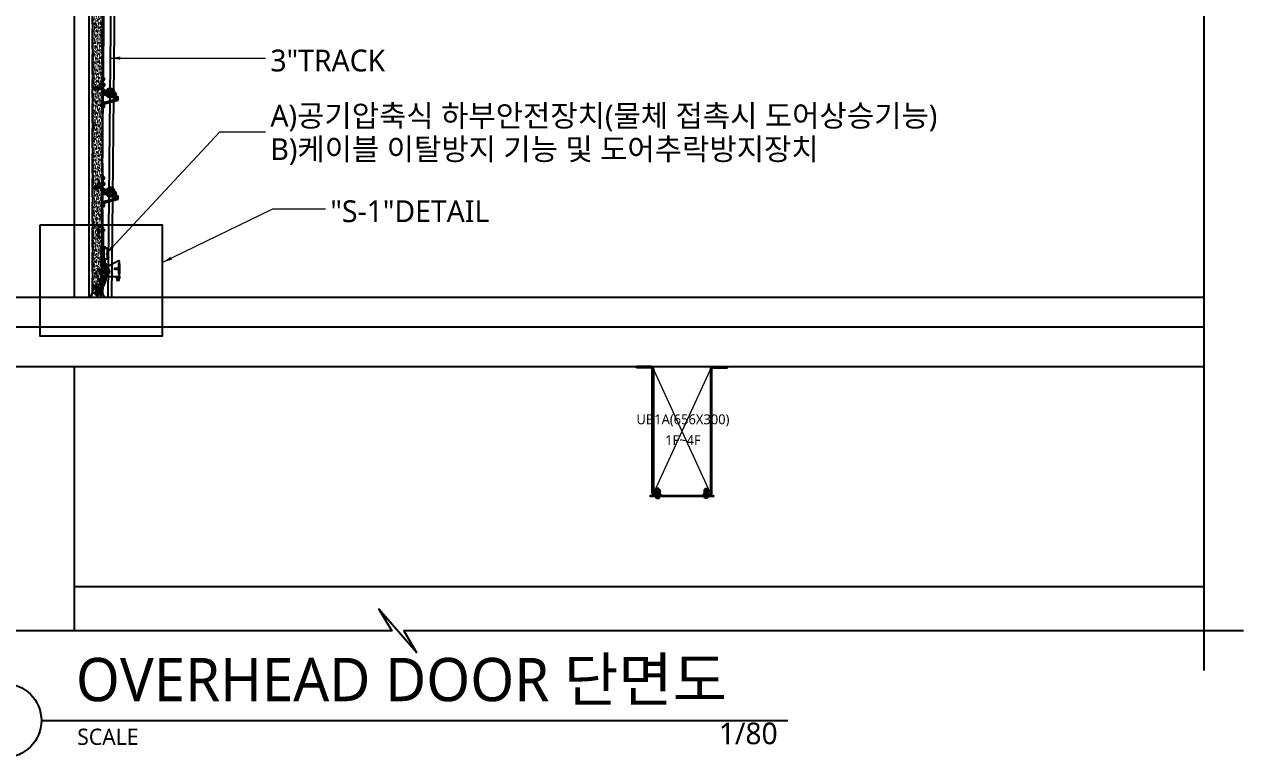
# Model space of a CAD drawing. Header units: millimetres. Extents: x 909 to 159266, y 137 to 21462.
# Drawn here: x 129064 to 135214, y 8173 to 11873 of the extents above; entities that cross this region are included whole.
import ezdxf
from ezdxf.enums import TextEntityAlignment as Align

# ---------------------------------------------------------------- set-up
doc = ezdxf.new("R2010")
doc.units = ezdxf.units.MM
doc.header["$LTSCALE"] = 50
doc.header["$MEASUREMENT"] = 0
for name, pattern in [('HIDDEN', [2, 1, -1]), ('HIDDEN2', [0.1875, 0.125, -0.0625]), ('주단면도-1$0$주단면도-1$0$STD_CENTER', [66, 60, -2, 2, -2])]:
    doc.linetypes.add(name, pattern=pattern)
for name, color, linetype in [('1212', 7, 'Continuous'), ('OHD Frame', 2, 'Continuous'), ('OHD Panel', 5, 'Continuous'), ('OHD Track', 4, 'Continuous'), ('건축120130$0$MARK', 3, 'Continuous'), ('주단면도-1$0$주단면도-1$0$A-FIN-TYP1', 6, 'Continuous'), ('주단면도-1$0$주단면도-1$0$A-ST-AXIS-CEN', 252, '주단면도-1$0$주단면도-1$0$STD_CENTER'), ('주단면도-1$0$주단면도-1$0$A-ST-CONC', 2, 'Continuous')]:
    doc.layers.add(name, color=color, linetype=linetype)
for name, color, linetype, lineweight in [('건축120130$0$TEX', 3, 'Continuous', 15), ('주단면도-1$0$A-CLXM-STL1', 3, 'Continuous', 25), ('주단면도-1$0$A-ELEV-LIN2', 7, 'Continuous', 25)]:
    doc.layers.add(name, color=color, linetype=linetype, lineweight=lineweight)
doc.layers.add('주단면도-1$0$A-XXXX-NPLT', color=144, linetype='Continuous', lineweight=15, plot=False)
doc.styles.get("Standard").update_dxf_attribs({"font": 'NanumGothicBold.ttf'})
doc.styles.add('울릉도M', font='NanumGothic.ttf')
doc.styles.add('주단면도-1$0$맑은고딕', font='')
doc.styles.get('주단면도-1$0$맑은고딕').set_extended_font_data('Malgun Gothic')
doc.dimstyles.new('ISO-25', dxfattribs={"dimtxt": 2.5, "dimasz": 2.5, "dimexe": 1.25, "dimexo": 0.625, "dimtad": 1, "dimtxsty": 'Standard', "dimcen": 2.5, "dimadec": 0, "dimazin": 0, "dimtfac": 1, "dimtmove": 0, "dimatfit": 3, "dimfxl": 1, "dimarcsym": 0})

# ---------------------------------------------------------------- blocks, each defined once
blk = doc.blocks.new('주단면도-1$0$G$C874A99BA')
at = {"layer": '주단면도-1$0$A-CLXM-STL1'}
for p, q in [((77.5, 663.2), (3, 663.2)), ((3, 657.2), (3, 663.2)), ((77.5, 657.2), (3, 657.2)), ((83, 24.7), (83, 651.7)), ((89, 651.7), (89, 24.7)), ((377, 651.7), (377, 24.7)), ((383, 24.7), (383, 651.7)), ((388.6, 663.2), (463, 663.2)), ((388.6, 657.2), (463, 657.2)), ((463, 657.2), (463, 663.2)), ((73, 13.2), (393, 13.2)), ((73, 7.2), (73, 13.2)), ((393, 7.2), (73, 7.2)), ((94.6, 19.2), (126.7, 19.2)), ((94.6, 13.2), (126.7, 13.2)), ((126.7, 19.2), (126.7, 13.2)), ((371.5, 19.2), (339.4, 19.2)), ((339.4, 19.2), (339.4, 13.2)), ((371.5, 13.2), (339.4, 13.2)), ((393, 7.2), (393, 13.2))]:
    blk.add_line(p, q, dxfattribs=at)
at = {"layer": '주단면도-1$0$A-CLXM-STL1', "color": 252}
for p, q in [((121.7, 21.6), (99.5, 21.6)), ((99.5, 19.2), (99.5, 21.6)), ((100.1, 7.2), (105.3, 0)), ((100.4, 21.6), (100.4, 43.8)), ((100.4, 43.8), (120.9, 43.8)), ((120.9, 32.7), (100.4, 32.7)), ((116.2, 48), (105.1, 48)), ((105.1, 43.8), (105.1, 48)), ((108, 0), (105.3, 7.2)), ((105.3, 0), (115.9, 0)), ((105.5, 43.8), (105.5, 21.6)), ((113.3, 0), (115.9, 7.2)), ((115.7, 43.8), (115.7, 21.6)), ((115.9, 0), (121.2, 7.2)), ((116.2, 43.8), (116.2, 48)), ((120.9, 43.8), (120.9, 21.6)), ((121.7, 19.3), (121.7, 21.6)), ((344.4, 21.6), (366.5, 21.6)), ((344.4, 19.3), (344.4, 21.6)), ((350.2, 0), (344.9, 7.2)), ((345.2, 43.8), (345.2, 21.6)), ((365.7, 43.8), (345.2, 43.8)), ((345.2, 32.7), (365.7, 32.7)), ((349.9, 48), (361, 48)), ((349.9, 43.8), (349.9, 48)), ((352.8, 0), (350.2, 7.2)), ((360.7, 0), (350.2, 0)), ((350.3, 43.8), (350.3, 21.6)), ((358.1, 0), (360.7, 7.2)), ((360.6, 43.8), (360.6, 21.6)), ((366, 7.2), (360.7, 0)), ((361, 43.8), (361, 48)), ((365.7, 21.6), (365.7, 43.8)), ((366.5, 19.2), (366.5, 21.6))]:
    blk.add_line(p, q, dxfattribs=at)
at = {"layer": '주단면도-1$0$A-CLXM-STL1'}
for centre, radius, start, end in [((77.5, 651.7), 11.5, 0, 90), ((77.5, 651.7), 5.54, 0, 90), ((388.6, 651.7), 11.5, 90, 180), ((388.6, 651.7), 5.54, 90, 180), ((94.6, 24.7), 11.5, 180, 270), ((94.6, 24.7), 5.54, 180, 270), ((371.5, 24.7), 5.54, 270, 0), ((371.5, 24.7), 11.5, 270, 0)]:
    blk.add_arc(centre, radius, start, end, dxfattribs=at)
at = {"layer": '주단면도-1$0$A-XXXX-NPLT'}
for p, q in [((83, 663.2), (383, 7.2)), ((83, 7.2), (383, 663.2))]:
    blk.add_line(p, q, dxfattribs=at)
blk.add_lwpolyline([(83, 7.2), (383, 7.2), (383, 663.2), (83, 663.2)], close=True, dxfattribs=at)
at = {"layer": '주단면도-1$0$A-XXXX-NPLT', "style": '주단면도-1$0$맑은고딕'}
for s, p in [('UB1A(656X300)', (237.8, 392.1)), ('1F~4F', (237.8, 292.1))]:
    blk.add_text(s, height=50, dxfattribs=at).set_placement(p, align=Align.MIDDLE)
blk = doc.blocks.new('A$C1B0F701D')
at = {"layer": 'OHD Panel'}
for p, q in [((0, 457.1), (0, 498.5)), ((0.5, 457.1), (0.5, 498.5)), ((2.5, 501), (9.5, 501)), ((9.5, 501), (2.5, 501)), ((2.5, 500.5), (9.5, 500.5)), ((11.5, 498.5), (11.5, 496)), ((11.5, 495), (11.5, 498.5)), ((12, 498.5), (12, 496)), ((12, 495), (12, 498.5)), ((16.5, 494), (13, 494)), ((13, 493.5), (16.5, 493.5)), ((16.5, 493.5), (16.5, 494)), ((1.8, 452.9), (0.3, 456)), ((2.2, 453.1), (0.7, 456.2)), ((2, 431), (2, 452)), ((2.5, 431), (2.5, 452)), ((0, 330.1), (0, 425.9)), ((0.3, 427), (1.8, 430.1)), ((0.5, 330.1), (0.5, 425.9)), ((0.7, 426.8), (2.2, 429.9)), ((1.8, 325.9), (0.3, 329)), ((2.2, 326.1), (0.7, 329.2)), ((2, 304), (2, 325)), ((2.5, 304), (2.5, 325)), ((0, 298.9), (0, 203.1)), ((0.3, 300), (1.8, 303.1)), ((0.5, 203.1), (0.5, 298.9)), ((0.7, 299.8), (2.2, 302.9)), ((1.8, 198.9), (0.3, 202)), ((2.2, 199.1), (0.7, 202.2)), ((2, 177), (2, 198)), ((2.5, 177), (2.5, 198)), ((0, 171.9), (0, 76.1)), ((0.3, 173), (1.8, 176.1)), ((0.5, 76.1), (0.5, 171.9)), ((0.7, 172.8), (2.2, 175.9)), ((1.8, 71.9), (0.3, 75)), ((2.2, 72.1), (0.7, 75.2)), ((2, 50), (2, 71)), ((2.5, 50), (2.5, 71)), ((0, 3.5), (0, 44.9)), ((0.3, 46), (1.8, 49.1)), ((0.5, 3.5), (0.5, 44.9)), ((0.7, 45.8), (2.2, 48.9)), ((9.5, 1.5), (2.5, 1.5)), ((9.5, 1), (2.5, 1)), ((11.5, 7), (11.5, 3.5)), ((12, 7), (12, 3.5)), ((13, 8.5), (16.5, 8.5)), ((16.5, 8), (13, 8)), ((16.5, 8.5), (16.5, 8))]:
    blk.add_line(p, q, dxfattribs=at)
for centre, radius, start, end in [((2.5, 498.5), 2.5, 90, 180), ((2.5, 498.5), 2, 90, 180), ((9.5, 498.5), 2.5, 0, 90), ((9.5, 498.5), 2, 0, 90), ((13, 495), 1.5, 180, 270), ((13, 495), 1, 180, 270), ((2.5, 457.1), 2.5, 180, 206.56505), ((2.5, 457.1), 2, 180, 206.56505), ((0, 452), 2, 0, 26.56505), ((0, 431), 2, 333.43495, 0), ((0, 452), 2.5, 0, 26.56505), ((0, 431), 2.5, 333.43495, 0), ((2.5, 425.9), 2.5, 153.43495, 180), ((2.5, 425.9), 2, 153.43495, 180), ((2.5, 330.1), 2.5, 180, 206.56505), ((2.5, 330.1), 2, 180, 206.56505), ((0, 325), 2, 0, 26.56505), ((0, 325), 2.5, 0, 26.56505), ((2.5, 298.9), 2.5, 153.43495, 180), ((2.5, 298.9), 2, 153.43495, 180), ((0, 304), 2, 333.43495, 0), ((0, 304), 2.5, 333.43495, 0), ((2.5, 203.1), 2.5, 180, 206.56505), ((2.5, 203.1), 2, 180, 206.56505), ((0, 198), 2, 0, 26.56505), ((0, 198), 2.5, 0, 26.56505), ((2.5, 171.9), 2.5, 153.43495, 180), ((2.5, 171.9), 2, 153.43495, 180), ((0, 177), 2, 333.43495, 0), ((0, 177), 2.5, 333.43495, 0), ((2.5, 76.1), 2.5, 180, 206.56505), ((2.5, 76.1), 2, 180, 206.56505), ((0, 71), 2, 0, 26.56505), ((0, 71), 2.5, 0, 26.56505), ((2.5, 44.9), 2.5, 153.43495, 180), ((2.5, 3.5), 2.5, 180, 270), ((2.5, 44.9), 2, 153.43495, 180), ((2.5, 3.5), 2, 180, 270), ((0, 50), 2, 333.43495, 0), ((0, 50), 2.5, 333.43495, 0), ((9.5, 3.5), 2.5, 270, 0), ((9.5, 3.5), 2, 270, 0), ((13, 7), 1.5, 90, 180), ((13, 7), 1, 90, 180)]:
    blk.add_arc(centre, radius, start, end, dxfattribs=at)
blk = doc.blocks.new('A$C2BEC2C56')
h = blk.add_hatch(color=256)
h.dxf.hatch_style = 1
h.paths.add_polyline_path([(27, 477.5), (28, 477.5), (28, 517.5), (27, 517.5)])
h = blk.add_hatch(color=256)
h.dxf.hatch_style = 1
h.paths.add_polyline_path([(27, 22.5), (28, 22.5), (28, 62.5), (27, 62.5)])
for p, q in [((27, 517.5), (27, 477.5)), ((28, 517.5), (27, 517.5)), ((28, 477.5), (28, 517.5)), ((27, 477.5), (28, 477.5)), ((27, 62.5), (27, 22.5)), ((27, 22.5), (28, 22.5))]:
    blk.add_line(p, q)
at = {"layer": 'OHD Panel'}
for p, q in [((0, 494), (3.5, 494)), ((0, 493.5), (0, 494)), ((0, 493.5), (3.5, 493.5)), ((4.5, 495), (4.5, 499.5)), ((5, 495), (5, 499.5)), ((6, 501), (12.5, 501)), ((6, 500.5), (12.5, 500.5)), ((13.5, 501.9), (15.2, 517.8)), ((14, 501.8), (15.6, 517.7)), ((17.6, 520), (26, 520)), ((17.6, 519.5), (26, 519.5)), ((28, 517.5), (28, 419.6)), ((28.5, 517.5), (28.5, 419.6)), ((26, 414.5), (26, 393.5)), ((27.8, 418.7), (26.3, 415.6)), ((26.3, 392.4), (27.8, 389.3)), ((26.5, 414.5), (26.5, 393.5)), ((28.2, 418.5), (26.7, 415.4)), ((26.7, 392.6), (28.2, 389.5)), ((28, 388.4), (28, 285.6)), ((28.5, 388.4), (28.5, 285.6)), ((26, 280.5), (26, 259.5)), ((27.8, 284.7), (26.3, 281.6)), ((26.3, 258.4), (27.8, 255.3)), ((26.5, 280.5), (26.5, 259.5)), ((28.2, 284.5), (26.7, 281.4)), ((26.7, 258.6), (28.2, 255.5)), ((28, 254.4), (28, 151.6)), ((28.5, 254.4), (28.5, 151.6)), ((26, 146.5), (26, 125.5)), ((27.8, 150.7), (26.3, 147.6)), ((26.3, 124.4), (27.8, 121.3)), ((26.5, 146.5), (26.5, 125.5)), ((28.2, 150.5), (26.7, 147.4)), ((26.7, 124.6), (28.2, 121.5)), ((28, 62.5), (27, 62.5)), ((28, 120.4), (28, 22.5)), ((28, 22.5), (28, 62.5)), ((28.5, 120.4), (28.5, 22.5)), ((3.5, 8.5), (0, 8.5)), ((0, 8.5), (0, 8)), ((3.5, 8), (0, 8)), ((4.5, 3.5), (4.5, 7)), ((5, 3.5), (5, 7)), ((9.3, 1.5), (7, 1.5)), ((9.3, 1), (7, 1)), ((12.9, 18.3), (11.3, 3.3)), ((13.4, 18.2), (11.8, 3.2)), ((26, 20.5), (15.4, 20.5)), ((26, 20), (15.4, 20))]:
    blk.add_line(p, q, dxfattribs=at)
for centre, radius, start, end in [((3.5, 495), 1, 270, 0), ((3.5, 495), 1.5, 270, 0), ((6, 499.5), 1.5, 90, 180), ((6, 499.5), 1, 90, 180), ((12.5, 502), 1, 270, 353.99099), ((12.5, 502), 1.5, 270, 353.99099), ((17.6, 517.5), 2.5, 90, 173.99099), ((17.6, 517.5), 2, 90, 173.99099), ((26, 517.5), 2.5, 0, 90), ((26, 517.5), 2, 0, 90), ((28.5, 414.5), 2.5, 153.43495, 180), ((28.5, 393.5), 2.5, 180, 206.56505), ((28.5, 414.5), 2, 153.43495, 180), ((28.5, 393.5), 2, 180, 206.56505), ((26, 419.6), 2, 333.43495, 0), ((26, 388.4), 2, 0, 26.56505), ((26, 419.6), 2.5, 333.43495, 0), ((26, 388.4), 2.5, 0, 26.56505), ((28.5, 280.5), 2.5, 153.43495, 180), ((28.5, 259.5), 2.5, 180, 206.56505), ((28.5, 280.5), 2, 153.43495, 180), ((28.5, 259.5), 2, 180, 206.56505), ((26, 285.6), 2, 333.43495, 0), ((26, 254.4), 2, 0, 26.56505), ((26, 285.6), 2.5, 333.43495, 0), ((26, 254.4), 2.5, 0, 26.56505), ((28.5, 146.5), 2.5, 153.43495, 180), ((28.5, 125.5), 2.5, 180, 206.56505), ((28.5, 146.5), 2, 153.43495, 180), ((28.5, 125.5), 2, 180, 206.56505), ((26, 151.6), 2, 333.43495, 0), ((26, 151.6), 2.5, 333.43495, 0), ((26, 120.4), 2, 0, 26.56505), ((26, 120.4), 2.5, 0, 26.56505), ((3.5, 7), 1.5, 0, 90), ((3.5, 7), 1, 0, 90), ((7, 3.5), 2.5, 180, 270), ((7, 3.5), 2, 180, 270), ((9.3, 3.5), 2, 270, 353.99099), ((9.3, 3.5), 2.5, 270, 353.99099), ((15.4, 18), 2.5, 90, 173.99099), ((15.4, 18), 2, 90, 173.99099), ((26, 22.5), 2.5, 270, 0), ((26, 22.5), 2, 270, 0)]:
    blk.add_arc(centre, radius, start, end, dxfattribs=at)
blk = doc.blocks.new('판넬')
h = blk.add_hatch()
h.set_pattern_fill('AR-SAND', color=253, scale=0.3)
h.set_pattern_definition([(37.5, (2318087.768, -116208.134), (-0.4800094, 14.6823971), [0, -11.5824, 0, -12.954, 0, -12.3825]), (7.5, (2318087.768, -116208.134), (13.4856985, 21.504753), [0, -6.2484, 0, -10.4394, 0, -4.0005]), (327.5, (2318078.396, -116208.134), (23.7297711, 0.0431155), [0, -3.81, 0, -13.716, 0, -17.907]), (317.5, (2318078.396, -116208.134), (22.9066936, 6.6878797), [0, -1.905, 0, -8.9916, 0, -10.287])])
h.paths.add_polyline_path([(2376486.4, -61367, 0.116434), (2376486.6, -61366.1), (2376486.6, -61263.2, 0.116434), (2376486.4, -61262.3), (2376484.8, -61259.3, -0.116434), (2376484.6, -61258.2), (2376484.6, -61237.1, -0.116434), (2376484.8, -61236), (2376486.4, -61233, 0.116434), (2376486.6, -61232.1), (2376486.6, -61129.2, 0.116434), (2376486.4, -61128.3), (2376484.8, -61125.3, -0.116434), (2376484.6, -61124.2), (2376484.6, -61103.1, -0.116434), (2376484.8, -61102), (2376486.4, -61099, 0.116434), (2376486.6, -61098.1), (2376486.6, -61040.1), (2376485.6, -61040.1), (2376485.6, -61000.1), (2376486.6, -61000.1, 0.414214), (2376484.6, -60998.1), (2376476.2, -60998.1, 0.383819), (2376474.2, -60999.9), (2376472.6, -61015.8, -0.383819), (2376471.1, -61017.1), (2376464.6, -61017.1, 0.414214), (2376463.6, -61018.1), (2376463.6, -61022.6, -0.414214), (2376462.1, -61024.1), (2376458.6, -61024.1), (2376458.6, -61023.6), (2376453.6, -61023.6), (2376453.6, -61024.1), (2376450.1, -61024.1, -0.414214), (2376448.6, -61022.6), (2376448.6, -61019.1, 0.414214), (2376446.6, -61017.1), (2376439.6, -61017.1, 0.414214), (2376437.6, -61019.1), (2376437.6, -61060.6, 0.116434), (2376437.8, -61061.5), (2376439.3, -61064.5, -0.116434), (2376439.6, -61065.6), (2376439.6, -61086.7, -0.116434), (2376439.3, -61087.8), (2376437.8, -61090.8, 0.116434), (2376437.6, -61091.7), (2376437.6, -61187.6, 0.116434), (2376437.8, -61188.5), (2376439.3, -61191.5, -0.116434), (2376439.6, -61192.6), (2376439.6, -61213.7, -0.116434), (2376439.3, -61214.8), (2376437.8, -61217.8, 0.116434), (2376437.6, -61218.7), (2376437.6, -61314.6, 0.116434), (2376437.8, -61315.5), (2376439.3, -61318.5, -0.116434), (2376439.6, -61319.6), (2376439.6, -61340.7, -0.116434), (2376439.3, -61341.8), (2376437.8, -61344.8, 0.116434), (2376437.6, -61345.7), (2376437.6, -61441.6, 0.116434), (2376437.8, -61442.5), (2376439.3, -61445.5, -0.116434), (2376439.6, -61446.6), (2376439.6, -61466.7, -0.116434), (2376439.3, -61467.8), (2376437.8, -61470.8, 0.116434), (2376437.6, -61471.7), (2376437.6, -61514.1, 0.414214), (2376439.6, -61516.1), (2376446.6, -61516.1, 0.414214), (2376448.6, -61514.1), (2376448.6, -61510.6, -0.414214), (2376450.1, -61509.1), (2376453.6, -61509.1), (2376453.6, -61509.6), (2376458.6, -61509.6), (2376458.6, -61509.1), (2376462.1, -61509.1, -0.414214), (2376463.6, -61510.6), (2376463.6, -61514.1, 0.414214), (2376465.6, -61516.1), (2376467.9, -61516.1, 0.383819), (2376469.9, -61514.4), (2376471.5, -61499.4, -0.383819), (2376474, -61497.1), (2376484.6, -61497.1, 0.414214), (2376486.6, -61495.1), (2376485.6, -61495.1), (2376485.6, -61455.1), (2376486.6, -61455.1), (2376486.6, -61397.2, 0.116434), (2376486.4, -61396.3), (2376484.8, -61393.3, -0.116434), (2376484.6, -61392.2), (2376484.6, -61371.1, -0.116434), (2376484.8, -61370)])
h = blk.add_hatch(color=8)
h.dxf.hatch_style = 1
h.paths.add_polyline_path([(2376462.1, -61023.6, 0.414214), (2376463.1, -61022.6), (2376463.1, -61016.6, 0.137451), (2376449.1, -61016.6), (2376449.1, -61022.6, 0.414214), (2376450.1, -61023.6)])
h.paths.add_polyline_path([(2376456.5, -61022.1), (2376456.5, -61020.1), (2376461.5, -61020.1), (2376461.5, -61022.1)], flags=16)
h.paths.add_polyline_path([(2376455.5, -61022.1), (2376450.5, -61022.1), (2376450.5, -61020.1), (2376455.5, -61020.1)], flags=16)
h.paths.add_polyline_path([(2376450.5, -61019.1), (2376450.5, -61017.8, -0.053895), (2376456.1, -61017.1, -0.052042), (2376461.5, -61017.8), (2376461.5, -61019.1)], flags=16)
h = blk.add_hatch(color=8)
h.dxf.hatch_style = 1
h.paths.add_polyline_path([(2376463.1, -61516.7), (2376463.1, -61510.6, 0.414214), (2376462.1, -61509.6), (2376450.1, -61509.6, 0.414214), (2376449.1, -61510.6), (2376449.1, -61516.7, 0.137451)])
h.paths.add_polyline_path([(2376456.1, -61516.1, -0.053895), (2376450.5, -61515.5), (2376450.5, -61514.1), (2376461.5, -61514.1), (2376461.5, -61515.5, -0.052042)], flags=16)
h.paths.add_polyline_path([(2376456.5, -61513.1), (2376456.5, -61511.1), (2376461.5, -61511.1), (2376461.5, -61513.1)], flags=16)
h.paths.add_polyline_path([(2376455.5, -61513.1), (2376450.5, -61513.1), (2376450.5, -61511.1), (2376455.5, -61511.1)], flags=16)
for p, q in [((2376449.1, -61022.6), (2376449.1, -61016.6)), ((2376462.1, -61023.6), (2376450.1, -61023.6)), ((2376450.5, -61019.1), (2376450.5, -61017.8)), ((2376461.5, -61019.1), (2376450.5, -61019.1)), ((2376455.5, -61020.1), (2376450.5, -61020.1)), ((2376450.5, -61022.1), (2376450.5, -61020.1)), ((2376455.5, -61022.1), (2376450.5, -61022.1)), ((2376455.5, -61020.1), (2376455.5, -61022.1)), ((2376461.5, -61020.1), (2376456.5, -61020.1)), ((2376456.5, -61020.1), (2376456.5, -61022.1)), ((2376461.5, -61022.1), (2376456.5, -61022.1)), ((2376461.5, -61017.8), (2376461.5, -61019.1)), ((2376461.5, -61020.1), (2376461.5, -61022.1)), ((2376449.1, -61510.6), (2376449.1, -61516.7)), ((2376462.1, -61509.6), (2376450.1, -61509.6)), ((2376455.5, -61511.1), (2376450.5, -61511.1)), ((2376450.5, -61511.1), (2376450.5, -61513.1)), ((2376455.5, -61513.1), (2376450.5, -61513.1)), ((2376450.5, -61514.1), (2376450.5, -61515.5)), ((2376461.5, -61514.1), (2376450.5, -61514.1)), ((2376455.5, -61513.1), (2376455.5, -61511.1)), ((2376461.5, -61511.1), (2376456.5, -61511.1)), ((2376456.5, -61513.1), (2376456.5, -61511.1)), ((2376461.5, -61513.1), (2376456.5, -61513.1)), ((2376461.5, -61513.1), (2376461.5, -61511.1)), ((2376461.5, -61515.5), (2376461.5, -61514.1))]:
    blk.add_line(p, q)
at = {"color": 4}
for p, q in [((2376449.1, -61019.1), (2376449.1, -61019.6)), ((2376449.1, -61514.1), (2376449.1, -61513.6))]:
    blk.add_line(p, q, dxfattribs=at)
at = {"color": 0}
for p, q in [((2376463.1, -61022.6), (2376463.1, -61016.6)), ((2376463.1, -61510.6), (2376463.1, -61516.7))]:
    blk.add_line(p, q, dxfattribs=at)
for centre, radius, start, end in [((2376456.1, -61041.6), 25.9, 74.34732, 105.65268), ((2376450.1, -61022.6), 1, 180, 270), ((2376456.4, -61043.4), 26.2, 90.77945, 103.11937), ((2376455.7, -61043.4), 26.2, 77.31038, 89.22667), ((2376462.1, -61022.6), 1, 270, 0), ((2376450.1, -61510.6), 1, 90, 180), ((2376456.1, -61491.7), 25.9, 254.34732, 285.65268), ((2376456.4, -61489.9), 26.2, 256.88063, 269.22055), ((2376455.7, -61489.9), 26.2, 270.77333, 282.68962), ((2376462.1, -61510.6), 1, 0, 90)]:
    blk.add_arc(centre, radius, start, end)
at = {"color": 6}
for name, p in [('A$C2BEC2C56', (2376458.6, -61517.6)), ('A$C1B0F701D', (2376437.1, -61517.6))]:
    blk.add_blockref(name, p, dxfattribs=at)
blk = doc.blocks.new('도어추락방지장치 단면')
for p, q in [((119049.4, 7700.2), (119049.4, 7656.2)), ((119052.4, 7703.2), (119073.4, 7703.2)), ((119074.4, 7702.2), (119074.4, 7538.9)), ((119052.4, 7653.2), (119071.4, 7653.2)), ((119071.4, 7653.2), (119071.4, 7496.6)), ((119074.4, 7538.9), (119097.1, 7508.3)), ((119150.7, 7532.4), (119088.2, 7500.3)), ((119101.6, 7507.1), (119099.5, 7507.1)), ((119152.3, 7516.9), (119152.3, 7497.4)), ((119153.3, 7517.9), (119156.3, 7517.9)), ((119157.3, 7532.4), (119154.6, 7533.1)), ((119157.3, 7453.4), (119157.3, 7532.4)), ((119157.3, 7516.9), (119157.3, 7468.9)), ((119064, 7487.8), (119038.7, 7475.5)), ((119069.7, 7452.6), (119053.8, 7482.8)), ((119065.4, 7449), (119061.1, 7437.8)), ((119071.4, 7453.1), (119071.4, 7437.9)), ((119157.3, 7453.4), (119073.7, 7453.4)), ((119074.4, 7453.3), (119074.4, 7434.9)), ((119132.3, 7494.4), (119132.3, 7491.4)), ((119150.3, 7495.4), (119133.3, 7495.4)), ((119150.3, 7490.4), (119133.3, 7490.4)), ((119139.9, 7452.9), (119139.9, 7451.9)), ((119139.9, 7450.9), (119139.9, 7449.9)), ((119159.4, 7453.4), (119140.4, 7453.4)), ((119159.4, 7451.4), (119140.4, 7451.4)), ((119159.4, 7449.4), (119140.4, 7449.4)), ((119152.3, 7488.4), (119152.3, 7468.9)), ((119156.3, 7467.9), (119153.3, 7467.9)), ((119159.9, 7452.9), (119159.9, 7451.9)), ((119159.9, 7450.9), (119159.9, 7449.9)), ((119059.4, 7434.9), (119059.4, 7435.9)), ((119060.4, 7436.9), (119070.4, 7436.9)), ((119073.4, 7433.9), (119060.4, 7433.9)), ((119154.9, 7441.4), (119144.9, 7440.9)), ((119145.4, 7441.4), (119144.9, 7440.9)), ((119144.9, 7440.8), (119145.3, 7440.4)), ((119154.8, 7440.4), (119144.9, 7439.9)), ((119145.3, 7440.3), (119144.9, 7439.9)), ((119144.9, 7439.8), (119145.3, 7439.4)), ((119154.8, 7439.4), (119144.9, 7438.9)), ((119145.3, 7439.3), (119144.9, 7438.9)), ((119144.9, 7438.8), (119145.3, 7438.4)), ((119154.8, 7438.4), (119144.9, 7437.9)), ((119145.3, 7438.3), (119144.9, 7437.9)), ((119144.9, 7437.8), (119145.3, 7437.4)), ((119154.8, 7437.4), (119144.9, 7436.9)), ((119145.3, 7437.3), (119144.9, 7436.9)), ((119144.9, 7436.8), (119145.3, 7436.4)), ((119154.8, 7436.4), (119144.9, 7435.9)), ((119145.3, 7436.3), (119144.9, 7435.9)), ((119144.9, 7435.8), (119145.3, 7435.4)), ((119154.8, 7435.4), (119144.9, 7434.9)), ((119145.3, 7435.3), (119144.9, 7434.9)), ((119144.9, 7434.8), (119145.3, 7434.4)), ((119154.8, 7434.4), (119144.9, 7433.9)), ((119145.3, 7434.3), (119144.9, 7433.9)), ((119144.9, 7433.8), (119145.3, 7433.4)), ((119154.6, 7433.4), (119145.4, 7433.4)), ((119154.4, 7440.9), (119154.9, 7441.4)), ((119154.8, 7440.4), (119154.4, 7440.8)), ((119154.8, 7440.3), (119154.4, 7439.9)), ((119154.4, 7439.9), (119154.8, 7439.4)), ((119154.8, 7439.3), (119154.4, 7438.9)), ((119154.4, 7438.8), (119154.8, 7438.4)), ((119154.8, 7438.3), (119154.4, 7437.9)), ((119154.4, 7437.8), (119154.8, 7437.4)), ((119154.8, 7437.3), (119154.4, 7436.9)), ((119154.4, 7436.8), (119154.8, 7436.4)), ((119154.8, 7436.3), (119154.4, 7435.9)), ((119154.4, 7435.8), (119154.8, 7435.4)), ((119154.8, 7435.3), (119154.4, 7434.9)), ((119154.4, 7434.8), (119154.8, 7434.4)), ((119154.8, 7434.3), (119154.4, 7433.9)), ((119154.4, 7433.8), (119154.7, 7433.5))]:
    blk.add_line(p, q)
for centre, radius in [((119055.9, 7678.2), 3.5), ((119059.5, 7440.5), 1.75), ((119084.3, 7478.1), 8), ((119084.3, 7478.1), 6)]:
    blk.add_circle(centre, radius)
at = {"color": 4}
blk.add_circle((119084.3, 7478.1), 22.5, dxfattribs=at)
for centre, radius, start, end in [((119052.4, 7700.2), 3, 90, 180), ((119073.4, 7702.2), 1, 0, 90), ((119052.4, 7656.2), 3, 180, 270), ((119099.5, 7510.1), 3, 216.52225, 270), ((119153.4, 7528.2), 5, 75.9753, 122.65124), ((119153.3, 7516.9), 1, 90, 180), ((119156.3, 7516.9), 1, 360, 90), ((119039.2, 7474.6), 1, 117.24985, 195.65318), ((119131.8, 7500.6), 97.2, 195.65318, 219.42979), ((119073.7, 7443.4), 10, 90, 145.93204), ((119133.3, 7494.4), 1, 90, 180), ((119133.3, 7491.4), 1, 180, 270), ((119140.4, 7452.9), 0.5, 90, 180), ((119140.4, 7451.9), 0.5, 180, 270), ((119140.4, 7450.9), 0.5, 90, 180), ((119140.4, 7449.9), 0.5, 180, 270), ((119150.3, 7497.4), 2, 270, 360), ((119150.3, 7488.4), 2, 360, 90), ((119153.3, 7468.9), 1, 180, 270), ((119156.3, 7468.9), 1, 270, 360), ((119159.4, 7452.9), 0.5, 360, 90), ((119159.4, 7451.9), 0.5, 270, 360), ((119159.4, 7450.9), 0.5, 360, 90), ((119159.4, 7449.9), 0.5, 270, 360), ((119059.4, 7440.2), 3.03, 206.49044, 295.36561), ((119060.4, 7435.9), 1, 90, 180), ((119060.4, 7434.9), 1, 180, 270), ((119060.3, 7438.4), 1, 295.36561, 325.93204), ((119070.4, 7437.9), 1, 270, 0), ((119073.4, 7434.9), 1, 270, 0), ((119145, 7440.9), 0.1, 135, 225), ((119145, 7439.9), 0.1, 135, 225), ((119145, 7438.9), 0.1, 135, 225), ((119145, 7437.9), 0.1, 135, 225), ((119145, 7436.9), 0.1, 135, 225), ((119145, 7435.9), 0.1, 135, 225), ((119145, 7434.9), 0.1, 135, 225), ((119145, 7433.9), 0.1, 135, 225), ((119145.2, 7440.4), 0.1, 315, 45), ((119145.2, 7439.4), 0.1, 315, 45), ((119145.2, 7438.4), 0.1, 315, 45), ((119145.2, 7437.4), 0.1, 315, 45), ((119145.2, 7436.4), 0.1, 315, 45), ((119145.2, 7435.4), 0.1, 315, 45), ((119145.2, 7434.4), 0.1, 315, 45), ((119145.4, 7433.5), 0.1, 225, 270), ((119154.5, 7440.9), 0.1, 135, 225), ((119154.5, 7438.9), 0.1, 135, 225), ((119154.5, 7437.9), 0.1, 135, 225), ((119154.5, 7436.9), 0.1, 135, 225), ((119154.5, 7435.9), 0.1, 135, 225), ((119154.5, 7434.9), 0.1, 135, 225), ((119154.5, 7433.9), 0.1, 135, 225), ((119154.6, 7433.5), 0.1, 270, 45), ((119154.7, 7440.4), 0.1, 315, 45), ((119154.7, 7439.4), 0.1, 315, 45), ((119154.7, 7438.4), 0.1, 315, 45), ((119154.7, 7437.4), 0.1, 315, 45), ((119154.7, 7436.4), 0.1, 315, 45), ((119154.7, 7435.4), 0.1, 315, 45), ((119154.7, 7434.4), 0.1, 315, 45)]:
    blk.add_arc(centre, radius, start, end)
at = {"layer": '1212', "color": 3}
for p, q in [((119074.4, 7695.3), (119074.4, 7681)), ((119074.4, 7695.3), (119076.4, 7695.3)), ((119076.4, 7695.3), (119076.4, 7693.9)), ((119076.4, 7693.9), (119076.4, 7688.2)), ((119076.4, 7693.9), (119080.8, 7693.9)), ((119076.4, 7690.9), (119080.8, 7690.9)), ((119080.8, 7693.9), (119080.8, 7682.5)), ((119074.4, 7681), (119076.4, 7681)), ((119076.4, 7682.5), (119076.4, 7688.2)), ((119076.4, 7685.5), (119080.8, 7685.5)), ((119076.4, 7682.5), (119080.8, 7682.5)), ((119076.4, 7681), (119076.4, 7682.5)), ((119076.4, 7682.5), (119080.8, 7682.5)), ((119143.9, 7448.9), (119143.9, 7442.9)), ((119155.4, 7449.4), (119144.4, 7449.4)), ((119155.4, 7442.4), (119144.4, 7442.4)), ((119144.4, 7442.4), (119144.4, 7441.9)), ((119144.9, 7442.4), (119144.9, 7449.4)), ((119149.9, 7442.4), (119149.9, 7449.4)), ((119154.9, 7442.4), (119154.9, 7449.4)), ((119155.4, 7442.4), (119155.4, 7441.9)), ((119155.9, 7448.9), (119155.9, 7442.9)), ((119154.9, 7441.4), (119144.9, 7441.4))]:
    blk.add_line(p, q, dxfattribs=at)
for centre, start, end in [((119144.4, 7448.9), 90, 180), ((119144.4, 7442.9), 180, 270), ((119155.4, 7448.9), 360, 90), ((119155.4, 7442.9), 270, 360), ((119144.9, 7441.9), 180, 270), ((119154.9, 7441.9), 270, 360)]:
    blk.add_arc(centre, 0.5, start, end, dxfattribs=at)
blk = doc.blocks.new('공기압축식 하부안전장치 단면')
at = {"color": 4, "linetype": 'Continuous'}
for p, q in [((119571.4, 7604.8), (119572.6, 7604.8)), ((119571.5, 7599.1), (119572.6, 7599.1)), ((119574.9, 7605.4), (119572.6, 7605.4)), ((119572.6, 7532.2), (119572.6, 7605.4)), ((119597.8, 7595.7), (119572.6, 7595.7)), ((119574.9, 7595.7), (119574.9, 7605.4)), ((119575.2, 7595.7), (119575.2, 7604.3)), ((119578.5, 7604.3), (119575.2, 7604.3)), ((119578.5, 7595.7), (119578.5, 7604.3)), ((119581.4, 7602), (119578.5, 7602)), ((119581.4, 7599.8), (119578.5, 7599.8)), ((119581.4, 7595.7), (119581.4, 7604.3)), ((119581.4, 7604.3), (119586.6, 7604.3)), ((119586.6, 7595.7), (119586.6, 7604.3)), ((119586.7, 7602), (119586.6, 7602)), ((119586.7, 7599.8), (119586.6, 7599.8)), ((119597.8, 7540.2), (119597.8, 7597.4)), ((119598.3, 7597.4), (119597.8, 7597.4)), ((119601.4, 7589.4), (119601.4, 7584.8)), ((119601.7, 7588.3), (119601.4, 7588.3)), ((119601.6, 7586), (119601.4, 7586)), ((119571.4, 7532.8), (119572.6, 7532.8)), ((119571.5, 7538.5), (119572.6, 7538.5)), ((119597.8, 7541.9), (119572.6, 7541.9)), ((119574.9, 7532.2), (119572.6, 7532.2)), ((119574.9, 7532.2), (119574.9, 7541.9)), ((119576.6, 7529.3), (119574.9, 7532.8)), ((119576.6, 7529.3), (119576.6, 7521.9)), ((119582.9, 7529.3), (119584.6, 7532.8)), ((119582.9, 7529.3), (119582.9, 7521.9)), ((119584.6, 7541.9), (119584.6, 7532.8)), ((119598.3, 7540.2), (119597.8, 7540.2)), ((119601.4, 7548.1), (119601.4, 7552.7)), ((119601.6, 7551.5), (119601.4, 7551.5)), ((119601.7, 7549.2), (119601.4, 7549.2))]:
    blk.add_line(p, q, dxfattribs=at)
blk.add_line((119571.4, 7562.7), (119573.4, 7562.7))
for points in [[(119579.5, 7541.9), (119579.5, 7595.7)], [(119601.2, 7542.9), (119601.2, 7594.8)], [(119601.4, 7589.4), (119601.2, 7589.4)], [(119601.4, 7584.8), (119601.2, 7584.8)], [(119601.6, 7587.1), (119601.3, 7587.1)], [(119601.8, 7588.9), (119601.4, 7588.9)], [(119601.9, 7585.3), (119601.4, 7585.3)], [(119601.4, 7552.7), (119601.2, 7552.7)], [(119601.4, 7548.1), (119601.2, 7548.1)], [(119601.6, 7550.4), (119601.3, 7550.4)], [(119601.9, 7552.3), (119601.4, 7552.3)], [(119601.8, 7548.6), (119601.4, 7548.6)]]:
    blk.add_lwpolyline(points, dxfattribs=at)
for centre, radius, start, end in [((119582.3, 7600.8), 3.82, 162.63623, 196.50765), ((119582.7, 7600.8), 3.82, 161.79898, 195.67789), ((119583, 7600.8), 3.82, 162.63623, 196.50765), ((119583.4, 7600.8), 3.82, 161.79898, 195.67789), ((119583.9, 7600.8), 3.82, 162.21809, 196.09233), ((119584.3, 7600.8), 3.82, 161.37885, 195.26427), ((119584.7, 7600.8), 3.82, 162.21809, 196.09233), ((119585.1, 7600.8), 3.82, 161.37885, 195.40424), ((119598.5, 7594.7), 2.75, 357.68336, 92.31664), ((119579.8, 7553.2), 21, 256.58033, 283.41967), ((119579.8, 7537.7), 8.94, 249.39031, 290.60969), ((119579.8, 7530.3), 8.94, 249.39031, 290.60969), ((119598.5, 7543), 2.75, 267.68336, 2.31664)]:
    blk.add_arc(centre, radius, start, end, dxfattribs=at)
for centre, radius, start, end in [((119450.8, 7469.3), 142.2, 313.43877, 21.71707), ((119447.5, 7469.6), 139.3, 317.0272, 22.06833), ((119546.4, 7370.6), 5.04, 53.06832, 295.35623)]:
    blk.add_arc(centre, radius, start, end)
blk.add_ellipse((119571.5, 7601.9), major_axis=(-0.01, 2.86), ratio=0.012205, start_param=3.141593, end_param=9.424778, dxfattribs=at)
at = {"color": 4, "linetype": 'Continuous', "extrusion": (0, 0, -1)}
for centre, major_axis, ratio, start_param, end_param in [((119586.9, 7600.9), (0, 2), 0.127013, 3.141593, 9.424778), ((119587.1, 7600.9), (0, 2), 0.127013, 3.51839, 5.906387), ((119601.9, 7587.1), (0, 1.83), 0.13892, 3.141593, 9.424778)]:
    blk.add_ellipse(centre, major_axis=major_axis, ratio=ratio, start_param=start_param, end_param=end_param, dxfattribs=at)
blk.add_ellipse((119571.5, 7535.7), major_axis=(0.01, 2.86), ratio=0.012205, dxfattribs=at)
at = {"color": 4, "linetype": 'Continuous'}
blk.add_ellipse((119601.9, 7550.4), major_axis=(0, 1.83), ratio=0.13892, dxfattribs=at)
blk = doc.blocks.new('2ROLLER')
for p, q in [((-153853.3, -195.2, 0), (-153854.1, -198.4, 0)), ((-153851.3, -199.7, 0), (-153842.6, -201.9, 0)), ((-153850.6, -196.7, 0), (-153817.7, -205.2, 0)), ((-153844.8, -195.1, 0), (-153841.6, -196, 0)), ((-153841.9, -199, 0), (-153844.4, -208.7, 0)), ((-153844.4, -208.7, 0), (-153820.2, -214.9, 0)), ((-153836.1, -199.2, 0), (-153836.4, -200.4, 0)), ((-153836.4, -200.4, 0), (-153835.4, -200.7, 0)), ((-153835.4, -200.4, 0), (-153835.4, -200.7, 0)), ((-153835.4, -200.4, 0), (-153834.4, -200.9, 0)), ((-153834.4, -200.7, 0), (-153834.4, -200.9, 0)), ((-153834.4, -200.7, 0), (-153833.5, -201.2, 0)), ((-153834.4, -200.7, 0), (-153833.5, -201.2, 0)), ((-153832.4, -193.2, 0), (-153833.9, -199, 0)), ((-153833.9, -199, 0), (-153820.4, -202.5, 0)), ((-153831.2, -192.4, 0), (-153819.6, -195.4, 0)), ((-153829.6, -192, 0), (-153829.2, -191.8, 0)), ((-153821, -194.8, 0), (-153829.6, -192.1, 0)), ((-153829.4, -192.6, 0), (-153829.6, -192.2, 0)), ((-153829.6, -192.8, 0), (-153829.4, -192.7, 0)), ((-153820.8, -193.9, 0), (-153829.4, -191.2, 0)), ((-153829.1, -191.7, 0), (-153829.4, -191.3, 0)), ((-153829.3, -191.2, 0), (-153828.9, -190.9, 0)), ((-153829.1, -190.3, 0), (-153828.7, -190, 0)), ((-153820.5, -193, 0), (-153829.1, -190.3, 0)), ((-153828.9, -190.8, 0), (-153829.1, -190.4, 0)), ((-153820.5, -192.1, 0), (-153828.6, -190, 0)), ((-153825.7, -194.9, 0), (-153827.2, -200.7, 0)), ((-153823.7, -203.4, 0), (-153822.8, -203.9, 0)), ((-153823.7, -203.4, 0), (-153822.8, -203.9, 0)), ((-153822.8, -203.7, 0), (-153822.8, -203.9, 0)), ((-153822.8, -203.7, 0), (-153821.9, -204.1, 0)), ((-153822.8, -203.7, 0), (-153821.9, -204.1, 0)), ((-153821.8, -203.9, 0), (-153821.9, -204.1, 0)), ((-153821.8, -203.9, 0), (-153820.9, -204.4, 0)), ((-153821.8, -203.9, 0), (-153820.9, -204.4, 0)), ((-153821.3, -195, 0), (-153821, -194.8, 0)), ((-153821.2, -194.2, 0), (-153820.8, -194, 0)), ((-153821, -194.7, 0), (-153821.2, -194.3, 0)), ((-153821, -193.3, 0), (-153820.6, -193.1, 0)), ((-153820.8, -193.8, 0), (-153821, -193.4, 0)), ((-153820.8, -204.2, 0), (-153820.9, -204.4, 0)), ((-153820.8, -192.4, 0), (-153820.5, -192.3, 0)), ((-153820.6, -193, 0), (-153820.8, -192.6, 0)), ((-153820.8, -204.2, 0), (-153819.9, -204.6, 0)), ((-153820.8, -204.2, 0), (-153819.9, -204.6, 0)), ((-153818.9, -196.6, 0), (-153820.4, -202.5, 0)), ((-153817.7, -205.2, 0), (-153820.2, -214.9, 0)), ((-153819.9, -204.6, 0), (-153818.9, -204.9, 0)), ((-153818.6, -203.7, 0), (-153818.9, -204.9, 0)), ((-153818.8, -204.4, 0), (-153818.9, -204.7, 0))]:
    blk.add_line(p, q)
at = {"color": 0}
for p, q in [((-153833.4, -200.9, 0), (-153833.5, -201.2, 0)), ((-153833.4, -200.9, 0), (-153832.5, -201.4, 0)), ((-153833.4, -200.9, 0), (-153832.5, -201.4, 0)), ((-153832.4, -201.2, 0), (-153832.5, -201.4, 0)), ((-153832.4, -201.2, 0), (-153831.5, -201.7, 0)), ((-153832.4, -201.2, 0), (-153831.5, -201.7, 0)), ((-153831.5, -201.4, 0), (-153831.5, -201.7, 0)), ((-153831.5, -201.4, 0), (-153830.6, -201.9, 0)), ((-153831.5, -201.4, 0), (-153830.6, -201.9, 0)), ((-153830.5, -201.7, 0), (-153830.6, -201.9, 0)), ((-153830.5, -201.7, 0), (-153829.6, -202.1, 0)), ((-153830.5, -201.7, 0), (-153829.6, -202.1, 0)), ((-153829.5, -201.9, 0), (-153829.6, -202.1, 0)), ((-153829.5, -201.9, 0), (-153828.6, -202.4, 0)), ((-153829.5, -201.9, 0), (-153828.6, -202.4, 0)), ((-153828.6, -202.2, 0), (-153828.6, -202.4, 0)), ((-153828.6, -202.2, 0), (-153827.7, -202.6, 0)), ((-153828.6, -202.2, 0), (-153827.7, -202.6, 0)), ((-153827.6, -202.4, 0), (-153827.7, -202.6, 0)), ((-153827.6, -202.4, 0), (-153826.7, -202.9, 0)), ((-153827.6, -202.4, 0), (-153826.7, -202.9, 0)), ((-153826.6, -202.7, 0), (-153826.7, -202.9, 0)), ((-153826.6, -202.7, 0), (-153825.7, -203.1, 0)), ((-153826.6, -202.7, 0), (-153825.7, -203.1, 0)), ((-153825.7, -202.9, 0), (-153825.7, -203.1, 0)), ((-153825.7, -202.9, 0), (-153824.8, -203.4, 0)), ((-153825.7, -202.9, 0), (-153824.8, -203.4, 0)), ((-153824.7, -203.2, 0), (-153824.8, -203.4, 0)), ((-153824.7, -203.2, 0), (-153823.8, -203.6, 0)), ((-153824.7, -203.2, 0), (-153823.8, -203.6, 0)), ((-153823.7, -203.4, 0), (-153823.8, -203.6, 0))]:
    blk.add_line(p, q, dxfattribs=at)
at = {"color": 5, "linetype": 'HIDDEN'}
blk.add_line((-153823.7, -203.7, 0), (-153823.6, -203.7, 0), dxfattribs=at)
blk.add_circle((-153849.1, -190.9, 0), 5.5)
for centre, radius, start, end in [((-153849.1, -190.9, 0), 22.5, 1.0314, 189.14357), ((-153849.1, -190.9, 0), 14.5, 321.12206, 203.93191), ((-153849.1, -190.9, 0), 9, 326.09417, 255.56539), ((-153849.2, -191.4, 0), 22.5, 212.73197, 298.39882), ((-153849.1, -190.9, 0), 6, 315.56539, 255.56539), ((-153833.5, -211.5, 0), 12.5, 59.30519, 101.66928), ((-153831.5, -193.4, 0), 1, 75.56539, 165.56539), ((-153829.5, -192.1, 0), 0.0908, 120.56539, 210.56539), ((-153829.3, -191.2, 0), 0.0908, 120.56539, 210.56539), ((-153829.4, -192.6, 0), 0.0908, 300.56539, 30.56539), ((-153829.2, -191.7, 0), 0.0908, 300.56539, 30.56539), ((-153829.1, -190.4, 0), 0.0908, 120.56539, 210.56539), ((-153829, -190.9, 0), 0.0908, 300.56539, 30.56539), ((-153828.6, -190.1, 0), 0.0908, 75.56539, 120.56539), ((-153826.8, -213.2, 0), 12.5, 49.46151, 91.8256), ((-153826.6, -194.7, 0), 1, 345.56539, 75.56539), ((-153824.7, -195.1, 0), 1, 75.56539, 165.56539), ((-153821.2, -194.3, 0), 0.0908, 120.56539, 210.56539), ((-153820.9, -193.4, 0), 0.0908, 120.56539, 210.56539), ((-153821.1, -194.8, 0), 0.0908, 300.56539, 30.56539), ((-153820.7, -192.5, 0), 0.0908, 120.56539, 210.56539), ((-153820.9, -193.9, 0), 0.0908, 300.56539, 30.56539), ((-153820.6, -193, 0), 0.0908, 300.56539, 30.56539), ((-153820.5, -192.2, 0), 0.0908, 300.56539, 75.56539), ((-153819.9, -196.4, 0), 1, 345.56539, 75.56539)]:
    blk.add_arc(centre, radius, start, end)
blk.add_arc((-153823.6, -203.8, 0), 0.09, 120.56539, 210.56539, dxfattribs=at)
blk = doc.blocks.new('2인치 SIDE HINGE 단면')
at = {"extrusion": (-1, 2.44929e-16, 5.96917e-14)}
blk.add_line((0, 129), (0, 165), dxfattribs=at)
at = {"extrusion": (2.44929e-16, 1, -2.44929e-16)}
blk.add_line((0, 165), (2.3, 165), dxfattribs=at)
at = {"extrusion": (-5.96917e-14, -2.44929e-16, -1)}
for p, q in [((0, 165), (2.3, 165)), ((0, 129), (0, 165)), ((0, 129), (2.3, 129)), ((2.3, 165), (2.3, 129))]:
    blk.add_line(p, q, dxfattribs=at)
at = {"color": 5, "linetype": 'HIDDEN2', "ltscale": 5}
for p, q in [((0, 155, 0), (2.3, 155, 0)), ((2.3, 148, 0), (0, 148, 0)), ((2.3, 98.5, 0), (0, 98.5, 0)), ((2.3, 95, 0), (0, 95, 0)), ((2.3, 92, 0), (0, 92, 0)), ((2.3, 88.5, 0), (0, 88.5, 0)), ((4, 79), (44.6, 68.5)), ((68.8, 62.3), (77.7, 60)), ((2.3, 18.6), (0, 18.6)), ((2.3, 15.1), (0, 15.1)), ((2.3, 12.1), (0, 12.1)), ((2.3, 8.6), (0, 8.6)), ((4, 27.6), (77.7, 46.6)), ((77.7, 46.6), (77.7, 60))]:
    blk.add_line(p, q, dxfattribs=at)
at = {"extrusion": (-2.44929e-16, -1, 2.44929e-16)}
blk.add_line((0, 129), (2.3, 129), dxfattribs=at)
for p, q in [((0, 129), (0, 122.5)), ((3.2, 158.2, 0), (2.3, 158.2, 0)), ((2.3, 129), (2.3, 127.5)), ((2.3, 127.5), (2.3, 129)), ((3.2, 144.7, 0), (2.4, 144.7, 0)), ((8, 156.5, 0), (3.7, 156.5, 0)), ((3.7, 156.5, 0), (3.7, 146.5, 0)), ((8, 151.5, 0), (3.7, 151.5, 0)), ((8, 146.5, 0), (3.7, 146.5, 0)), ((8.7, 155.8, 0), (8.7, 147.2, 0)), ((0, 83.4), (0, 122.5)), ((2.3, 86), (0, 86)), ((2.3, 83.5), (0, 83.5)), ((2.3, 83.4), (2.3, 117.5)), ((3.2, 100.3, 0), (2.3, 100.3, 0)), ((3.2, 86.8, 0), (2.4, 86.8, 0)), ((3.2, 79.2), (4, 79)), ((8, 98.5, 0), (3.7, 98.5, 0)), ((3.7, 98.5, 0), (3.7, 88.5, 0)), ((8, 93.5, 0), (3.7, 93.5, 0)), ((8, 88.5, 0), (3.7, 88.5, 0)), ((3.8, 81.4), (45.1, 70.8)), ((4, 73.1), (4, 81.4)), ((4, 73.1), (69, 56.4)), ((8.7, 97.8, 0), (8.7, 89.2, 0)), ((69, 56.4), (80, 61.8)), ((69.3, 64.5), (80, 61.8)), ((80, 44.8), (80, 61.8)), ((0, 23.2), (0, 3.6)), ((2.3, 23.1), (0, 23.1)), ((2.3, 20.6), (0, 20.6)), ((2.3, 3.6), (0, 3.6)), ((2.3, 23.2), (2.3, 3.6)), ((3.2, 20.4), (2.3, 20.4)), ((3.2, 6.9), (2.4, 6.9)), ((3.2, 27.4), (4, 27.6)), ((8, 18.6), (3.7, 18.6)), ((3.7, 18.6), (3.7, 8.6)), ((8, 13.6), (3.7, 13.6)), ((8, 8.6), (3.7, 8.6)), ((3.8, 25.2), (80, 44.8)), ((4, 33.5), (69, 50.2)), ((4, 33.5), (4, 25.2)), ((8.7, 17.9), (8.7, 9.3)), ((69, 50.2), (69, 56.4)), ((69, 50.2), (80, 44.8))]:
    blk.add_line(p, q)
at = {"extrusion": (7.34788e-16, 1, 1.03474e-13)}
blk.add_line((0, 129), (2.3, 129), dxfattribs=at)
at = {"extrusion": (1, -2.44929e-16, -5.96917e-14)}
blk.add_line((2.3, 165), (2.3, 129), dxfattribs=at)
at = {"extrusion": (-5.96917e-14, -2.44929e-16, -1)}
blk.add_circle((-6.5, 122.5), 4.2, dxfattribs=at)
for centre, radius, start, end in [((6.5, 122.5), 6.5, 229.74776, 180), ((-5.7, 154.1, 0), 9.81, 344.48713, 24.88994), ((-5.7, 148.9, 0), 9.81, 335.11006, 15.51287), ((8, 155.8, 0), 0.714, 0, 90), ((8, 152.2, 0), 0.714, 270, 0), ((8, 150.8, 0), 0.714, 0, 90), ((8, 147.2, 0), 0.714, 270, 0), ((4.3, 83.4), 4.3, 180, 255.56539), ((4.3, 83.4), 2, 180, 255.56539), ((-5.7, 96.1, 0), 9.81, 344.48713, 24.88994), ((-5.7, 90.9, 0), 9.81, 335.11006, 15.51287), ((8, 97.8, 0), 0.714, 0, 90), ((8, 94.2, 0), 0.714, 270, 0), ((8, 92.8, 0), 0.714, 0, 90), ((8, 89.2, 0), 0.714, 270, 0), ((4.3, 23.2), 4.3, 104.43461, 180), ((4.3, 23.2), 2, 104.43461, 180), ((-5.7, 16.2), 9.81, 344.48713, 24.88994), ((-5.7, 11), 9.81, 335.11006, 15.51287), ((8, 17.9), 0.714, 0, 90), ((8, 14.3), 0.714, 270, 0), ((8, 12.9), 0.714, 0, 90), ((8, 9.3), 0.714, 270, 0)]:
    blk.add_arc(centre, radius, start, end)
blk.add_blockref('2ROLLER', (153887.7, 272.7, 0))
blk = doc.blocks.new('주단면도-1$0$1231231231')
h = blk.add_hatch()
h.set_pattern_fill('ANSI31', color=8, scale=5.005745, style=0)
h.set_pattern_definition([(45, (-225006.7786, -58610.8174), (-0.4424495406, 0.4424495406), [])])
h.paths.add_polyline_path([(889.6, -5178.1), (866.8, -5178.1), (866.8, -5174.8), (874.6, -5174.8), (874.6, -5173.1), (852.4, -5173.1), (852.4, -5174.8), (860.1, -5174.8), (860.1, -5178.1), (837.4, -5178.1), (837.4, -5199.6, -0.136132), (825.8, -5218.9, 0.691279), (827.5, -5220, 0.130619), (839, -5199.6), (850.9, -5199.6, 1), (876, -5199.6), (887.9, -5199.6, 0.130619), (899.4, -5220, 0.691279), (901.1, -5218.9, -0.136132), (889.6, -5199.6)])
h.paths.add_polyline_path([(839, -5197.9), (839, -5179.8), (862.6, -5179.8), (862.6, -5187.1, 0.355185), (851.1, -5197.9)], flags=16)
h.paths.add_polyline_path([(874.3, -5199.6, -1), (852.6, -5199.6, -1)], flags=16)
h.paths.add_polyline_path([(864.3, -5187.1), (864.3, -5179.8), (887.9, -5179.8), (887.9, -5197.9), (875.9, -5197.9, 0.356485)], flags=16)
h.paths.add_polyline_path([(861.8, -5178.1), (861.8, -5174.8), (865.1, -5174.8), (865.1, -5178.1)], flags=17)
h.paths.add_polyline_path([(864.3, -5212.1, -0.033851), (862.6, -5212.1), (862.6, -5219.5, 1), (864.3, -5219.5)])
at = {"color": 4}
for p, q in [((837, -5137.1), (837, -5166.8)), ((838.5, -5136.2), (838.5, -5166.1)), ((838.5, -5166.1), (838.5, -5169.5)), ((888.5, -5136.2), (888.5, -5166.1)), ((888.5, -5166.1), (888.5, -5169.5)), ((890, -5137.1), (890, -5166.8)), ((837.2, -5167), (837, -5166.8)), ((837.2, -5167), (837, -5167.2)), ((837, -5167.2), (837, -5177.5)), ((837, -5177.5), (839.1, -5177.5)), ((839.1, -5177.5), (838.5, -5177.5)), ((847, -5177.5), (859.7, -5177.5)), ((848, -5170.6), (879, -5170.6)), ((848.1, -5175.5), (859.7, -5175.5)), ((848.6, -5172.6), (878.4, -5172.6)), ((859.7, -5175.5), (859.7, -5177.5)), ((867.3, -5175.5), (878.9, -5175.5)), ((867.3, -5175.5), (867.3, -5177.5)), ((867.3, -5177.5), (879.9, -5177.5)), ((887.9, -5177.5), (888.5, -5177.5)), ((890, -5177.5), (887.9, -5177.5)), ((889.8, -5167), (890, -5166.8)), ((889.8, -5167), (890, -5167.2)), ((890, -5167.2), (890, -5177.5))]:
    blk.add_line(p, q, dxfattribs=at)
for p, q in [((837.4, -5178.1), (860.1, -5178.1)), ((837.4, -5178.1), (837.4, -5199.6)), ((839, -5179.8), (862.6, -5179.8)), ((839, -5179.8), (839, -5197.9)), ((851.1, -5197.9), (839, -5197.9)), ((850.9, -5199.6), (839, -5199.6)), ((852.4, -5173.1), (874.6, -5173.1)), ((852.4, -5173.1), (852.4, -5174.8)), ((852.4, -5174.8), (860.1, -5174.8)), ((860.1, -5178.1), (860.1, -5174.8)), ((861.8, -5178.1), (861.8, -5174.8)), ((861.8, -5174.8), (865.1, -5174.8)), ((861.8, -5178.1), (865.1, -5178.1)), ((862.6, -5187.1), (862.6, -5179.8)), ((862.6, -5219.5), (862.6, -5212.1)), ((864.3, -5187.1), (864.3, -5179.8)), ((864.3, -5179.8), (887.9, -5179.8)), ((864.3, -5219.5), (864.3, -5212.1)), ((865.1, -5178.1), (865.1, -5174.8)), ((866.8, -5178.1), (866.8, -5174.8)), ((866.8, -5174.8), (874.6, -5174.8)), ((866.8, -5178.1), (889.5, -5178.1)), ((874.6, -5173.1), (874.6, -5174.8)), ((875.9, -5197.9), (887.9, -5197.9)), ((876, -5199.6), (887.9, -5199.6)), ((887.9, -5179.8), (887.9, -5197.9)), ((889.6, -5178.1), (889.6, -5199.6))]:
    blk.add_line(p, q)
blk.add_circle((863.5, -5199.6), 10.8)
for centre, radius, start, end in [((838, -5137.1), 1, 60, 180), ((889, -5137.1), 1, 0, 120), ((842.9, -5173.2), 5.75, 26.31915, 139.68678), ((839.1, -5176), 1.44, 268.39805, 41.92762), ((843.1, -5173), 3.55, 324.82722, 215.17278), ((847.1, -5176), 1.44, 138.07238, 271.60195), ((842.9, -5173.2), 5.75, 336.38773, 5.47585), ((884.1, -5173.2), 5.75, 174.52415, 203.61227), ((884.1, -5173.2), 5.75, 40.31322, 153.68085), ((879.9, -5176), 1.44, 268.39805, 41.92762), ((883.9, -5173), 3.55, 324.82722, 215.17278), ((887.9, -5176), 1.44, 138.07238, 271.60195)]:
    blk.add_arc(centre, radius, start, end, dxfattribs=at)
for centre, radius, start, end in [((796.8, -5188.5), 42.1, 313.71425, 344.7229), ((826.9, -5219.1), 1.08, 167.74145, 306.36255), ((794.9, -5188.1), 45.6, 315.69958, 345.46673), ((863.5, -5199.6), 12.5, 180, 0), ((863.5, -5199.6), 12.5, 94.00979, 172.22693), ((863.4, -5219.5), 0.846, 180, 0), ((863.5, -5199.6), 12.5, 7.77307, 86.2546), ((932, -5188.1), 45.6, 194.53327, 224.30042), ((930.1, -5188.5), 42.1, 195.2771, 226.28575), ((900, -5219.1), 1.08, 233.63745, 12.25855)]:
    blk.add_arc(centre, radius, start, end)
at = {"layer": 'OHD Frame'}
for p, q in [((745.5, 3320.6), (745.5, -5220.4)), ((820.5, 3320.6), (820.5, -5220.4))]:
    blk.add_line(p, q, dxfattribs=at)
at = {"layer": 'OHD Track'}
for p, q in [((925.5, -720.4), (880.5, -5220.4)), ((961.5, -720.7), (916.5, -5220.7)), ((979, -720.9), (934, -5220.9))]:
    blk.add_line(p, q, dxfattribs=at)
for name, p in [('판넬', (-2375598.6, 57349.2)), ('2인치 SIDE HINGE 단면', (888.5, -4270.9)), ('판넬', (-2375598.6, 56849.2)), ('2인치 SIDE HINGE 단면', (888.5, -4770.9)), ('판넬', (-2375598.6, 56349.2)), ('도어추락방지장치 단면', (-118182.9, -12570.1)), ('공기압축식 하부안전장치 단면', (-118682.9, -12570.1))]:
    blk.add_blockref(name, p)

msp = doc.modelspace()

# ---------------------------------------------------------------- linework, layer by layer
at = {"color": 2}
for points in [[(135014.2, 20726.7), (135014.2, 14700.3), (135124.1, 14764.9), (134904.3, 14574.2), (135014.2, 14638.8), (135014.2, 8612.4)], [(135214.2, 8812.4), (130977.8, 8812.4), (131042.5, 8702.4), (130851.7, 8922.3), (130916.4, 8812.4), (126680, 8812.4)]]:
    msp.add_lwpolyline(points, dxfattribs=at)
msp.add_lwpolyline([(129143.1, 10861.4), (129759.4, 10861.4), (129759.4, 10299.8), (129143.1, 10299.8)], close=True)
at = {"layer": '건축120130$0$MARK', "color": 4}
msp.add_line((129149.1, 8359.8), (132915.1, 8359.8), dxfattribs=at)
msp.add_circle((128962, 8359.8), 187.1, dxfattribs=at)
at = {"layer": '주단면도-1$0$A-ELEV-LIN2'}
for p, q in [((129314.2, 20145.8), (129314.2, 10495.8)), ((129314.2, 10145.8), (129314.2, 8812.4)), ((129314.2, 9036.8), (135014.2, 9036.8))]:
    msp.add_line(p, q, dxfattribs=at)
at = {"layer": '주단면도-1$0$주단면도-1$0$A-FIN-TYP1'}
msp.add_lwpolyline([(128514.3, 10495.8), (135014.2, 10495.8)], dxfattribs=at)
at = {"layer": '주단면도-1$0$주단면도-1$0$A-ST-AXIS-CEN', "color": 1, "linetype": 'Continuous'}
msp.add_line((128514.3, 10495.8), (135014.2, 10495.8), dxfattribs=at)
at = {"layer": '주단면도-1$0$주단면도-1$0$A-ST-CONC'}
for p, q in [((128514.3, 10345.8), (135014.2, 10345.8)), ((128514.3, 10145.8), (135014.2, 10145.8))]:
    msp.add_line(p, q, dxfattribs=at)

# ---------------------------------------------------------------- block references
for name, p in [('주단면도-1$0$1231231231', (128568.7, 15716.2)), ('주단면도-1$0$G$C874A99BA', (132147.9, 9482.6))]:
    msp.add_blockref(name, p)

# ---------------------------------------------------------------- texts
at = {"layer": '건축120130$0$MARK', "color": 0, "style": '울릉도M'}
for s, height, p in [('OVERHEAD DOOR 단면도', 218.328, (129323.4, 8457.3)), ('SCALE', 81.87, (129330.1, 8236.9))]:
    msp.add_text(s, height=height, dxfattribs=at).set_placement(p)
msp.add_text('1/80', height=109.16, dxfattribs=at).set_placement((132863.7, 8240.3), align=Align.RIGHT)
at = {"layer": '건축120130$0$TEX', "style": '울릉도M'}
for s, height, p in [('3"TRACK', 109.84, (130304.5, 11635.5)), ('A)공기압축식 하부안전장치(물체 접촉시 도어상승기능)', 109.843, (130304.7, 11356.9)), ('B)케이블 이탈방지 기능 및 도어추락방지장치', 109.843, (130304.7, 11188.1)), ('"S-1"DETAIL', 109.843, (130607.2, 10874.9))]:
    msp.add_text(s, height=height, dxfattribs=at).set_placement(p)

# ---------------------------------------------------------------- leaders
for points in [[(129497.5, 11702.3), (130280.6, 11702.3)], [(129474.6, 10713.5), (130050.2, 11330.8), (130280.6, 11330.8)], [(129759.4, 10670.7), (130317.2, 10942.7), (130583.4, 10942.7)]]:
    msp.add_leader(points, dimstyle='ISO-25', override={"dimasz": 50, "dimtad": 0, "dimclrd": 1, "dimlwd": 9})

doc.saveas('drawing.dxf')
